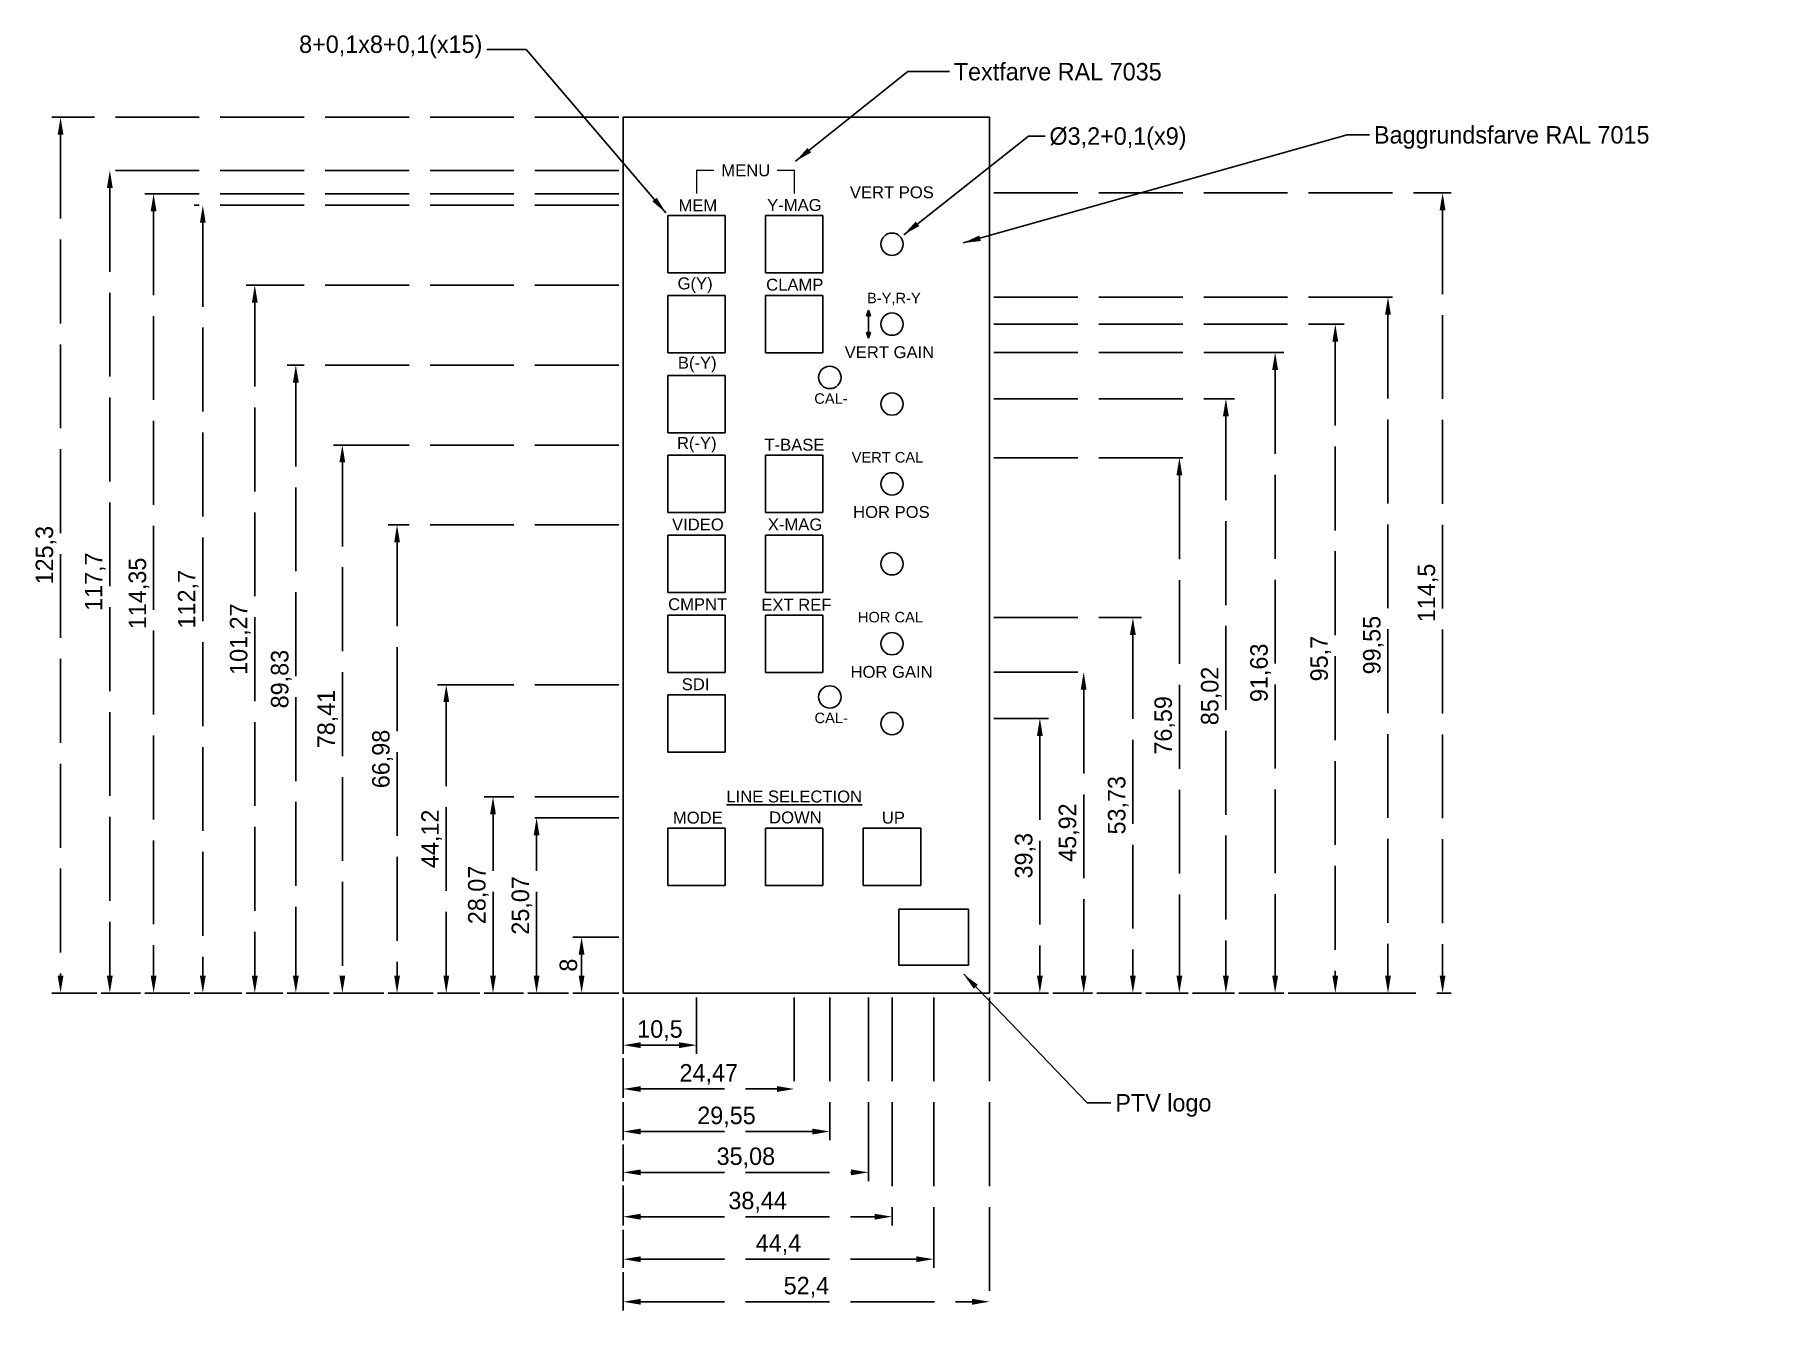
# Model space of a CAD drawing. Header units: millimetres. Extents: x -48 to 199, y 21 to 203.
import ezdxf

# ---------------------------------------------------------------- set-up
doc = ezdxf.new("R2010")
doc.units = ezdxf.units.MM
doc.linetypes.add('ACAD_ISO02W100', pattern=[15, 12, -3])
for name, color, linetype in [('Plade', 3, 'Continuous'), ('Text', 4, 'Continuous'), ('Text_dim', 6, 'ACAD_ISO02W100')]:
    doc.layers.add(name, color=color, linetype=linetype)
doc.dimstyles.new('ISO-25', dxfattribs={"dimtxt": 2.5, "dimasz": 2.5, "dimexe": 1.25, "dimexo": 0.625, "dimtad": 1, "dimtxsty": 'Standard', "dimcen": 2.5, "dimadec": 0, "dimazin": 0, "dimtfac": 1, "dimtmove": 0, "dimatfit": 3, "dimfxl": 0, "dimarcsym": 0})

# ---------------------------------------------------------------- blocks, each defined once
blk = doc.blocks.new('*D16')
at = {"layer": 'Defpoints', "color": 0}
for p in [(30.45, 74.11), (36.4, 74.11), (36.4, 66.11)]:
    blk.add_point(p, dxfattribs=at)
at = {"layer": 'Text_dim', "color": 0, "lineweight": -2}
for p, q in [((35.77, 74.11), (29.2, 74.11)), ((30.45, 68.61), (30.45, 71.61)), ((35.77, 66.11), (29.2, 66.11))]:
    blk.add_line(p, q, dxfattribs=at)
at = {"layer": 'Text_dim', "color": 0}
for points in [[(30.03, 71.61), (30.86, 71.61), (30.45, 74.11)], [(30.03, 68.61), (30.86, 68.61), (30.45, 66.11)]]:
    blk.add_solid(points, dxfattribs=at)
at = {"layer": 'Text_dim', "color": 0, "insert": (28.57, 70.11), "char_height": 2.5, "attachment_point": 5, "rotation": 90}
blk.add_mtext('8', dxfattribs=at)
blk = doc.blocks.new('*D17')
at = {"layer": 'Defpoints', "color": 0}
for p in [(24.01, 91.18), (36.4, 91.18), (29.2, 66.11)]:
    blk.add_point(p, dxfattribs=at)
at = {"layer": 'Text_dim', "color": 0, "lineweight": -2}
for p, q in [((35.77, 91.18), (22.76, 91.18)), ((24.01, 68.61), (24.01, 88.68)), ((28.57, 66.11), (22.76, 66.11))]:
    blk.add_line(p, q, dxfattribs=at)
at = {"layer": 'Text_dim', "color": 0}
for points in [[(23.59, 88.68), (24.42, 88.68), (24.01, 91.18)], [(23.59, 68.61), (24.42, 68.61), (24.01, 66.11)]]:
    blk.add_solid(points, dxfattribs=at)
at = {"layer": 'Text_dim', "color": 0, "insert": (21.92, 78.65), "char_height": 2.5, "attachment_point": 5, "rotation": 90}
blk.add_mtext('25,07', dxfattribs=at)
blk = doc.blocks.new('*D18')
at = {"layer": 'Defpoints', "color": 0}
for p in [(17.78, 94.18), (36.4, 94.18), (22.76, 66.11)]:
    blk.add_point(p, dxfattribs=at)
at = {"layer": 'Text_dim', "color": 0, "lineweight": -2}
for p, q in [((35.77, 94.18), (16.53, 94.18)), ((17.78, 68.61), (17.78, 91.68)), ((22.13, 66.11), (16.53, 66.11))]:
    blk.add_line(p, q, dxfattribs=at)
at = {"layer": 'Text_dim', "color": 0}
for points in [[(17.36, 91.68), (18.19, 91.68), (17.78, 94.18)], [(17.36, 68.61), (18.19, 68.61), (17.78, 66.11)]]:
    blk.add_solid(points, dxfattribs=at)
at = {"layer": 'Text_dim', "color": 0, "insert": (15.69, 80.15), "char_height": 2.5, "attachment_point": 5, "rotation": 90}
blk.add_mtext('28,07', dxfattribs=at)
blk = doc.blocks.new('*D19')
at = {"layer": 'Defpoints', "color": 0}
for p in [(88.8, 105.41), (88.8, 66.11), (95.99, 66.11)]:
    blk.add_point(p, dxfattribs=at)
at = {"layer": 'Text_dim', "color": 0, "lineweight": -2}
for p, q in [((89.42, 105.41), (97.24, 105.41)), ((95.99, 102.91), (95.99, 68.61)), ((89.42, 66.11), (97.24, 66.11))]:
    blk.add_line(p, q, dxfattribs=at)
at = {"layer": 'Text_dim', "color": 0}
for points in [[(95.57, 102.91), (96.4, 102.91), (95.99, 105.41)], [(95.57, 68.61), (96.4, 68.61), (95.99, 66.11)]]:
    blk.add_solid(points, dxfattribs=at)
at = {"layer": 'Text_dim', "color": 0, "insert": (93.9, 85.76), "char_height": 2.5, "attachment_point": 5, "rotation": 90}
blk.add_mtext('39,3', dxfattribs=at)
blk = doc.blocks.new('*D20')
at = {"layer": 'Defpoints', "color": 0}
for p in [(36.4, 110.23), (11.09, 66.11), (16.53, 66.11)]:
    blk.add_point(p, dxfattribs=at)
at = {"layer": 'Text_dim', "color": 0, "lineweight": -2}
for p, q in [((35.77, 110.23), (9.84, 110.23)), ((11.09, 107.73), (11.09, 68.61)), ((15.9, 66.11), (9.84, 66.11))]:
    blk.add_line(p, q, dxfattribs=at)
at = {"layer": 'Text_dim', "color": 0}
for points in [[(10.68, 107.73), (11.51, 107.73), (11.09, 110.23)], [(10.68, 68.61), (11.51, 68.61), (11.09, 66.11)]]:
    blk.add_solid(points, dxfattribs=at)
at = {"layer": 'Text_dim', "color": 0, "insert": (9.01, 88.17), "char_height": 2.5, "attachment_point": 5, "rotation": 90}
blk.add_mtext('44,12', dxfattribs=at)
blk = doc.blocks.new('*D21')
at = {"layer": 'Defpoints', "color": 0}
for p in [(88.8, 112.03), (97.24, 66.11), (102.25, 66.11)]:
    blk.add_point(p, dxfattribs=at)
at = {"layer": 'Text_dim', "color": 0, "lineweight": -2}
for p, q in [((89.42, 112.03), (103.5, 112.03)), ((102.25, 109.53), (102.25, 68.61)), ((97.86, 66.11), (103.5, 66.11))]:
    blk.add_line(p, q, dxfattribs=at)
at = {"layer": 'Text_dim', "color": 0}
for points in [[(101.83, 109.53), (102.66, 109.53), (102.25, 112.03)], [(101.83, 68.61), (102.66, 68.61), (102.25, 66.11)]]:
    blk.add_solid(points, dxfattribs=at)
at = {"layer": 'Text_dim', "color": 0, "insert": (100.16, 89.07), "char_height": 2.5, "attachment_point": 5, "rotation": 90}
blk.add_mtext('45,92', dxfattribs=at)
blk = doc.blocks.new('*D22')
at = {"layer": 'Defpoints', "color": 0}
for p in [(88.8, 119.84), (103.5, 66.11), (109.29, 66.11)]:
    blk.add_point(p, dxfattribs=at)
at = {"layer": 'Text_dim', "color": 0, "lineweight": -2}
for p, q in [((89.42, 119.84), (110.54, 119.84)), ((109.29, 117.34), (109.29, 68.61)), ((104.12, 66.11), (110.54, 66.11))]:
    blk.add_line(p, q, dxfattribs=at)
at = {"layer": 'Text_dim', "color": 0}
for points in [[(108.87, 117.34), (109.7, 117.34), (109.29, 119.84)], [(108.87, 68.61), (109.7, 68.61), (109.29, 66.11)]]:
    blk.add_solid(points, dxfattribs=at)
at = {"layer": 'Text_dim', "color": 0, "insert": (107.2, 92.98), "char_height": 2.5, "attachment_point": 5, "rotation": 90}
blk.add_mtext('53,73', dxfattribs=at)
blk = doc.blocks.new('*D23')
at = {"layer": 'Defpoints', "color": 0}
for p in [(36.4, 133.09), (4.05, 66.11), (9.84, 66.11)]:
    blk.add_point(p, dxfattribs=at)
at = {"layer": 'Text_dim', "color": 0, "lineweight": -2}
for p, q in [((35.77, 133.09), (2.8, 133.09)), ((4.05, 130.59), (4.05, 68.61)), ((9.22, 66.11), (2.8, 66.11))]:
    blk.add_line(p, q, dxfattribs=at)
at = {"layer": 'Text_dim', "color": 0}
for points in [[(3.64, 130.59), (4.47, 130.59), (4.05, 133.09)], [(3.64, 68.61), (4.47, 68.61), (4.05, 66.11)]]:
    blk.add_solid(points, dxfattribs=at)
at = {"layer": 'Text_dim', "color": 0, "insert": (1.97, 99.6), "char_height": 2.5, "attachment_point": 5, "rotation": 90}
blk.add_mtext('66,98', dxfattribs=at)
blk = doc.blocks.new('*D24')
at = {"layer": 'Defpoints', "color": 0}
for p in [(88.8, 142.7), (110.54, 66.11), (115.94, 66.11)]:
    blk.add_point(p, dxfattribs=at)
at = {"layer": 'Text_dim', "color": 0, "lineweight": -2}
for p, q in [((89.42, 142.7), (117.19, 142.7)), ((115.94, 140.2), (115.94, 68.61)), ((111.16, 66.11), (117.19, 66.11))]:
    blk.add_line(p, q, dxfattribs=at)
at = {"layer": 'Text_dim', "color": 0}
for points in [[(115.52, 140.2), (116.35, 140.2), (115.94, 142.7)], [(115.52, 68.61), (116.35, 68.61), (115.94, 66.11)]]:
    blk.add_solid(points, dxfattribs=at)
at = {"layer": 'Text_dim', "color": 0, "insert": (113.85, 104.41), "char_height": 2.5, "attachment_point": 5, "rotation": 90}
blk.add_mtext('76,59', dxfattribs=at)
blk = doc.blocks.new('*D25')
at = {"layer": 'Defpoints', "color": 0}
for p in [(36.4, 144.52), (-3.77, 66.11), (2.8, 66.11)]:
    blk.add_point(p, dxfattribs=at)
at = {"layer": 'Text_dim', "color": 0, "lineweight": -2}
for p, q in [((35.77, 144.52), (-5.02, 144.52)), ((-3.77, 142.02), (-3.77, 68.61)), ((2.18, 66.11), (-5.02, 66.11))]:
    blk.add_line(p, q, dxfattribs=at)
at = {"layer": 'Text_dim', "color": 0}
for points in [[(-4.19, 142.02), (-3.35, 142.02), (-3.77, 144.52)], [(-4.19, 68.61), (-3.35, 68.61), (-3.77, 66.11)]]:
    blk.add_solid(points, dxfattribs=at)
at = {"layer": 'Text_dim', "color": 0, "insert": (-5.85, 105.32), "char_height": 2.5, "attachment_point": 5, "rotation": 90}
blk.add_mtext('78,41', dxfattribs=at)
blk = doc.blocks.new('*D26')
at = {"layer": 'Defpoints', "color": 0}
for p in [(88.8, 151.13), (117.19, 66.11), (122.59, 66.11)]:
    blk.add_point(p, dxfattribs=at)
at = {"layer": 'Text_dim', "color": 0, "lineweight": -2}
for p, q in [((89.42, 151.13), (123.84, 151.13)), ((122.59, 148.63), (122.59, 68.61)), ((117.81, 66.11), (123.84, 66.11))]:
    blk.add_line(p, q, dxfattribs=at)
at = {"layer": 'Text_dim', "color": 0}
for points in [[(122.17, 148.63), (123.01, 148.63), (122.59, 151.13)], [(122.17, 68.61), (123.01, 68.61), (122.59, 66.11)]]:
    blk.add_solid(points, dxfattribs=at)
at = {"layer": 'Text_dim', "color": 0, "insert": (120.51, 108.62), "char_height": 2.5, "attachment_point": 5, "rotation": 90}
blk.add_mtext('85,02', dxfattribs=at)
blk = doc.blocks.new('*D27')
at = {"layer": 'Defpoints', "color": 0}
for p in [(36.4, 155.95), (-10.42, 66.11), (-5.02, 66.11)]:
    blk.add_point(p, dxfattribs=at)
at = {"layer": 'Text_dim', "color": 0, "lineweight": -2}
for p, q in [((35.77, 155.95), (-11.67, 155.95)), ((-10.42, 153.45), (-10.42, 68.61)), ((-5.65, 66.11), (-11.67, 66.11))]:
    blk.add_line(p, q, dxfattribs=at)
at = {"layer": 'Text_dim', "color": 0}
for points in [[(-10.84, 153.45), (-10, 153.45), (-10.42, 155.95)], [(-10.84, 68.61), (-10, 68.61), (-10.42, 66.11)]]:
    blk.add_solid(points, dxfattribs=at)
at = {"layer": 'Text_dim', "color": 0, "insert": (-12.5, 111.03), "char_height": 2.5, "attachment_point": 5, "rotation": 90}
blk.add_mtext('89,83', dxfattribs=at)
blk = doc.blocks.new('*D28')
at = {"layer": 'Defpoints', "color": 0}
for p in [(88.8, 157.75), (123.84, 66.11), (129.63, 66.11)]:
    blk.add_point(p, dxfattribs=at)
at = {"layer": 'Text_dim', "color": 0, "lineweight": -2}
for p, q in [((89.42, 157.75), (130.88, 157.75)), ((129.63, 155.25), (129.63, 68.61)), ((124.46, 66.11), (130.88, 66.11))]:
    blk.add_line(p, q, dxfattribs=at)
at = {"layer": 'Text_dim', "color": 0}
for points in [[(129.21, 155.25), (130.05, 155.25), (129.63, 157.75)], [(129.21, 68.61), (130.05, 68.61), (129.63, 66.11)]]:
    blk.add_solid(points, dxfattribs=at)
at = {"layer": 'Text_dim', "color": 0, "insert": (127.55, 111.93), "char_height": 2.5, "attachment_point": 5, "rotation": 90}
blk.add_mtext('91,63', dxfattribs=at)
blk = doc.blocks.new('*D29')
at = {"layer": 'Defpoints', "color": 0}
for p in [(88.8, 165.66), (130.88, 66.11), (145.77, 66.11)]:
    blk.add_point(p, dxfattribs=at)
at = {"layer": 'Text_dim', "color": 0, "lineweight": -2}
for p, q in [((89.42, 165.66), (147.02, 165.66)), ((145.77, 163.16), (145.77, 68.61)), ((131.51, 66.11), (147.02, 66.11))]:
    blk.add_line(p, q, dxfattribs=at)
at = {"layer": 'Text_dim', "color": 0}
for points in [[(145.35, 163.16), (146.19, 163.16), (145.77, 165.66)], [(145.35, 68.61), (146.19, 68.61), (145.77, 66.11)]]:
    blk.add_solid(points, dxfattribs=at)
at = {"layer": 'Text_dim', "color": 0, "insert": (143.69, 115.89), "char_height": 2.5, "attachment_point": 5, "rotation": 90}
blk.add_mtext('99,55', dxfattribs=at)
blk = doc.blocks.new('*D30')
at = {"layer": 'Defpoints', "color": 0}
for p in [(36.4, 167.38), (-16.29, 66.11), (-11.67, 66.11)]:
    blk.add_point(p, dxfattribs=at)
at = {"layer": 'Text_dim', "color": 0, "lineweight": -2}
for p, q in [((35.77, 167.38), (-17.54, 167.38)), ((-16.29, 164.88), (-16.29, 68.61)), ((-12.3, 66.11), (-17.54, 66.11))]:
    blk.add_line(p, q, dxfattribs=at)
at = {"layer": 'Text_dim', "color": 0}
for points in [[(-16.71, 164.88), (-15.87, 164.88), (-16.29, 167.38)], [(-16.71, 68.61), (-15.87, 68.61), (-16.29, 66.11)]]:
    blk.add_solid(points, dxfattribs=at)
at = {"layer": 'Text_dim', "color": 0, "insert": (-18.37, 116.75), "char_height": 2.5, "attachment_point": 5, "rotation": 90}
blk.add_mtext('101,27', dxfattribs=at)
blk = doc.blocks.new('*D31')
at = {"layer": 'Defpoints', "color": 0}
for p in [(36.4, 178.81), (-23.72, 66.11), (-17.54, 66.11)]:
    blk.add_point(p, dxfattribs=at)
at = {"layer": 'Text_dim', "color": 0, "lineweight": -2}
for p, q in [((35.77, 178.81), (-24.97, 178.81)), ((-23.72, 176.31), (-23.72, 68.61)), ((-18.16, 66.11), (-24.97, 66.11))]:
    blk.add_line(p, q, dxfattribs=at)
at = {"layer": 'Text_dim', "color": 0}
for points in [[(-24.14, 176.31), (-23.31, 176.31), (-23.72, 178.81)], [(-24.14, 68.61), (-23.31, 68.61), (-23.72, 66.11)]]:
    blk.add_solid(points, dxfattribs=at)
at = {"layer": 'Text_dim', "color": 0, "insert": (-25.81, 122.46), "char_height": 2.5, "attachment_point": 5, "rotation": 90}
blk.add_mtext('112,7', dxfattribs=at)
blk = doc.blocks.new('*D32')
at = {"layer": 'Defpoints', "color": 0}
for p in [(88.8, 180.61), (137.14, 66.11), (153.58, 66.11)]:
    blk.add_point(p, dxfattribs=at)
at = {"layer": 'Text_dim', "color": 0, "lineweight": -2}
for p, q in [((89.42, 180.61), (154.83, 180.61)), ((153.58, 178.11), (153.58, 68.61)), ((137.76, 66.11), (154.83, 66.11))]:
    blk.add_line(p, q, dxfattribs=at)
at = {"layer": 'Text_dim', "color": 0}
for points in [[(153.16, 178.11), (153.99, 178.11), (153.58, 180.61)], [(153.16, 68.61), (153.99, 68.61), (153.58, 66.11)]]:
    blk.add_solid(points, dxfattribs=at)
at = {"layer": 'Text_dim', "color": 0, "insert": (151.49, 123.36), "char_height": 2.5, "attachment_point": 5, "rotation": 90}
blk.add_mtext('114,5', dxfattribs=at)
blk = doc.blocks.new('*D33')
at = {"layer": 'Defpoints', "color": 0}
for p in [(36.4, 180.46), (-30.76, 66.11), (-24.97, 66.11)]:
    blk.add_point(p, dxfattribs=at)
at = {"layer": 'Text_dim', "color": 0, "lineweight": -2}
for p, q in [((35.77, 180.46), (-32.01, 180.46)), ((-30.76, 177.96), (-30.76, 68.61)), ((-25.6, 66.11), (-32.01, 66.11))]:
    blk.add_line(p, q, dxfattribs=at)
at = {"layer": 'Text_dim', "color": 0}
for points in [[(-31.18, 177.96), (-30.35, 177.96), (-30.76, 180.46)], [(-31.18, 68.61), (-30.35, 68.61), (-30.76, 66.11)]]:
    blk.add_solid(points, dxfattribs=at)
at = {"layer": 'Text_dim', "color": 0, "insert": (-32.85, 123.29), "char_height": 2.5, "attachment_point": 5, "rotation": 90}
blk.add_mtext('114,35', dxfattribs=at)
blk = doc.blocks.new('*D34')
at = {"layer": 'Defpoints', "color": 0}
for p in [(36.4, 183.81), (-37.02, 66.11), (-32.01, 66.11)]:
    blk.add_point(p, dxfattribs=at)
at = {"layer": 'Text_dim', "color": 0, "lineweight": -2}
for p, q in [((35.77, 183.81), (-38.27, 183.81)), ((-37.02, 181.31), (-37.02, 68.61)), ((-32.64, 66.11), (-38.27, 66.11))]:
    blk.add_line(p, q, dxfattribs=at)
at = {"layer": 'Text_dim', "color": 0}
for points in [[(-37.44, 181.31), (-36.61, 181.31), (-37.02, 183.81)], [(-37.44, 68.61), (-36.61, 68.61), (-37.02, 66.11)]]:
    blk.add_solid(points, dxfattribs=at)
at = {"layer": 'Text_dim', "color": 0, "insert": (-39.11, 124.96), "char_height": 2.5, "attachment_point": 5, "rotation": 90}
blk.add_mtext('117,7', dxfattribs=at)
blk = doc.blocks.new('*D35')
at = {"layer": 'Defpoints', "color": 0}
for p in [(36.4, 191.41), (-44.07, 66.11), (-38.27, 66.11)]:
    blk.add_point(p, dxfattribs=at)
at = {"layer": 'Text_dim', "color": 0, "lineweight": -2}
for p, q in [((35.77, 191.41), (-45.32, 191.41)), ((-44.07, 188.91), (-44.07, 68.61)), ((-38.9, 66.11), (-45.32, 66.11))]:
    blk.add_line(p, q, dxfattribs=at)
at = {"layer": 'Text_dim', "color": 0}
for points in [[(-44.48, 188.91), (-43.65, 188.91), (-44.07, 191.41)], [(-44.48, 68.61), (-43.65, 68.61), (-44.07, 66.11)]]:
    blk.add_solid(points, dxfattribs=at)
at = {"layer": 'Text_dim', "color": 0, "insert": (-46.15, 128.76), "char_height": 2.5, "attachment_point": 5, "rotation": 90}
blk.add_mtext('125,3', dxfattribs=at)
blk = doc.blocks.new('*D36')
at = {"layer": 'Defpoints', "color": 0}
for p in [(36.4, 66.11), (46.9, 66.11), (46.9, 58.66)]:
    blk.add_point(p, dxfattribs=at)
at = {"layer": 'Text_dim', "color": 0, "lineweight": -2}
for p, q in [((36.4, 65.49), (36.4, 57.41)), ((46.9, 65.49), (46.9, 57.41)), ((38.9, 58.66), (44.4, 58.66))]:
    blk.add_line(p, q, dxfattribs=at)
at = {"layer": 'Text_dim', "color": 0}
for points in [[(38.9, 59.07), (38.9, 58.24), (36.4, 58.66)], [(44.4, 59.07), (44.4, 58.24), (46.9, 58.66)]]:
    blk.add_solid(points, dxfattribs=at)
at = {"layer": 'Text_dim', "color": 0, "insert": (41.65, 60.74), "char_height": 2.5, "attachment_point": 5}
blk.add_mtext('10,5', dxfattribs=at)
blk = doc.blocks.new('*D37')
at = {"layer": 'Defpoints', "color": 0}
for p in [(60.87, 66.11), (36.4, 57.41), (60.87, 52.39)]:
    blk.add_point(p, dxfattribs=at)
at = {"layer": 'Text_dim', "color": 0, "lineweight": -2}
for p, q in [((60.87, 65.49), (60.87, 51.14)), ((36.4, 56.78), (36.4, 51.14)), ((38.9, 52.39), (58.37, 52.39))]:
    blk.add_line(p, q, dxfattribs=at)
at = {"layer": 'Text_dim', "color": 0}
for points in [[(38.9, 52.8), (38.9, 51.97), (36.4, 52.39)], [(58.37, 52.8), (58.37, 51.97), (60.87, 52.39)]]:
    blk.add_solid(points, dxfattribs=at)
at = {"layer": 'Text_dim', "color": 0, "insert": (48.63, 54.47), "char_height": 2.5, "attachment_point": 5}
blk.add_mtext('24,47', dxfattribs=at)
blk = doc.blocks.new('*D38')
at = {"layer": 'Defpoints', "color": 0}
for p in [(65.95, 66.11), (36.4, 51.14), (65.95, 46.3)]:
    blk.add_point(p, dxfattribs=at)
at = {"layer": 'Text_dim', "color": 0, "lineweight": -2}
for p, q in [((65.95, 65.49), (65.95, 45.05)), ((36.4, 50.51), (36.4, 45.05)), ((38.9, 46.3), (63.45, 46.3))]:
    blk.add_line(p, q, dxfattribs=at)
at = {"layer": 'Text_dim', "color": 0}
for points in [[(38.9, 46.72), (38.9, 45.88), (36.4, 46.3)], [(63.45, 46.72), (63.45, 45.88), (65.95, 46.3)]]:
    blk.add_solid(points, dxfattribs=at)
at = {"layer": 'Text_dim', "color": 0, "insert": (51.17, 48.38), "char_height": 2.5, "attachment_point": 5}
blk.add_mtext('29,55', dxfattribs=at)
blk = doc.blocks.new('*D39')
at = {"layer": 'Defpoints', "color": 0}
for p in [(71.48, 66.11), (36.4, 45.05), (71.48, 40.46)]:
    blk.add_point(p, dxfattribs=at)
at = {"layer": 'Text_dim', "color": 0, "lineweight": -2}
for p, q in [((71.48, 65.49), (71.48, 39.21)), ((36.4, 44.43), (36.4, 39.21)), ((38.9, 40.46), (68.98, 40.46))]:
    blk.add_line(p, q, dxfattribs=at)
at = {"layer": 'Text_dim', "color": 0}
for points in [[(38.9, 40.88), (38.9, 40.04), (36.4, 40.46)], [(68.98, 40.88), (68.98, 40.04), (71.48, 40.46)]]:
    blk.add_solid(points, dxfattribs=at)
at = {"layer": 'Text_dim', "color": 0, "insert": (53.94, 42.54), "char_height": 2.5, "attachment_point": 5}
blk.add_mtext('35,08', dxfattribs=at)
blk = doc.blocks.new('*D40')
at = {"layer": 'Defpoints', "color": 0}
for p in [(74.84, 66.11), (36.4, 39.21), (74.84, 34.12)]:
    blk.add_point(p, dxfattribs=at)
at = {"layer": 'Text_dim', "color": 0, "lineweight": -2}
for p, q in [((74.84, 65.49), (74.84, 32.87)), ((36.4, 38.58), (36.4, 32.87)), ((38.9, 34.12), (72.34, 34.12))]:
    blk.add_line(p, q, dxfattribs=at)
at = {"layer": 'Text_dim', "color": 0}
for points in [[(38.9, 34.54), (38.9, 33.7), (36.4, 34.12)], [(72.34, 34.54), (72.34, 33.7), (74.84, 34.12)]]:
    blk.add_solid(points, dxfattribs=at)
at = {"layer": 'Text_dim', "color": 0, "insert": (55.62, 36.2), "char_height": 2.5, "attachment_point": 5}
blk.add_mtext('38,44', dxfattribs=at)
blk = doc.blocks.new('*D41')
at = {"layer": 'Defpoints', "color": 0}
for p in [(80.8, 66.11), (36.4, 32.87), (80.8, 28.04)]:
    blk.add_point(p, dxfattribs=at)
at = {"layer": 'Text_dim', "color": 0, "lineweight": -2}
for p, q in [((80.8, 65.49), (80.8, 26.79)), ((36.4, 32.25), (36.4, 26.79)), ((38.9, 28.04), (78.3, 28.04))]:
    blk.add_line(p, q, dxfattribs=at)
at = {"layer": 'Text_dim', "color": 0}
for points in [[(38.9, 28.45), (38.9, 27.62), (36.4, 28.04)], [(78.3, 28.45), (78.3, 27.62), (80.8, 28.04)]]:
    blk.add_solid(points, dxfattribs=at)
at = {"layer": 'Text_dim', "color": 0, "insert": (58.6, 30.12), "char_height": 2.5, "attachment_point": 5}
blk.add_mtext('44,4', dxfattribs=at)
blk = doc.blocks.new('*D42')
at = {"layer": 'Defpoints', "color": 0}
for p in [(88.8, 66.11), (36.4, 26.79), (88.8, 21.95)]:
    blk.add_point(p, dxfattribs=at)
at = {"layer": 'Text_dim', "color": 0, "lineweight": -2}
for p, q in [((88.8, 65.49), (88.8, 20.7)), ((36.4, 26.16), (36.4, 20.7)), ((38.9, 21.95), (86.3, 21.95))]:
    blk.add_line(p, q, dxfattribs=at)
at = {"layer": 'Text_dim', "color": 0}
for points in [[(38.9, 22.37), (38.9, 21.53), (36.4, 21.95)], [(86.3, 22.37), (86.3, 21.53), (88.8, 21.95)]]:
    blk.add_solid(points, dxfattribs=at)
at = {"layer": 'Text_dim', "color": 0, "insert": (62.6, 24.03), "char_height": 2.5, "attachment_point": 5}
blk.add_mtext('52,4', dxfattribs=at)
blk = doc.blocks.new('*D43')
at = {"layer": 'Defpoints', "color": 0}
for p in [(88.8, 161.81), (131.51, 66.11), (138.24, 66.11)]:
    blk.add_point(p, dxfattribs=at)
at = {"layer": 'Text_dim', "color": 0, "lineweight": -2}
for p, q in [((89.42, 161.81), (139.49, 161.81)), ((138.24, 159.31), (138.24, 68.61)), ((132.13, 66.11), (139.49, 66.11))]:
    blk.add_line(p, q, dxfattribs=at)
at = {"layer": 'Text_dim', "color": 0}
for points in [[(137.82, 159.31), (138.65, 159.31), (138.24, 161.81)], [(137.82, 68.61), (138.65, 68.61), (138.24, 66.11)]]:
    blk.add_solid(points, dxfattribs=at)
at = {"layer": 'Text_dim', "color": 0, "insert": (136.15, 113.96), "char_height": 2.5, "attachment_point": 5, "rotation": 90}
blk.add_mtext('95,7', dxfattribs=at)

msp = doc.modelspace()

# ---------------------------------------------------------------- hatches: boundary and pattern name
at = {"layer": 'Text'}
for points in [[(71.482, 163.813), (71.182, 163.013), (71.782, 163.013)], [(71.782, 160.613), (71.482, 159.813), (71.182, 160.613)]]:
    msp.add_hatch(color=256, dxfattribs=at).paths.add_polyline_path(points)

# ---------------------------------------------------------------- linework, layer by layer
at = {"layer": 'Plade'}
for p, q in [((36.399, 191.413), (36.399, 66.113)), ((88.799, 191.413), (36.399, 191.413)), ((88.799, 66.113), (88.799, 191.413)), ((50.999, 177.343), (42.799, 177.343)), ((42.799, 177.343), (42.799, 169.143)), ((50.999, 169.143), (50.999, 177.343)), ((64.969, 177.343), (56.769, 177.343)), ((56.769, 177.343), (56.769, 169.143)), ((64.969, 169.143), (64.969, 177.343)), ((42.799, 169.143), (50.999, 169.143)), ((56.769, 169.143), (64.969, 169.143)), ((50.999, 165.913), (42.799, 165.913)), ((42.799, 165.913), (42.799, 157.713)), ((50.999, 157.713), (50.999, 165.913)), ((64.969, 165.913), (56.769, 165.913)), ((56.769, 165.913), (56.769, 157.713)), ((64.969, 157.713), (64.969, 165.913)), ((42.799, 157.713), (50.999, 157.713)), ((56.769, 157.713), (64.969, 157.713)), ((50.999, 154.483), (42.799, 154.483)), ((42.799, 154.483), (42.799, 146.283)), ((50.999, 146.283), (50.999, 154.483)), ((42.799, 146.283), (50.999, 146.283)), ((50.999, 143.053), (42.799, 143.053)), ((42.799, 143.053), (42.799, 134.853)), ((50.999, 134.853), (50.999, 143.053)), ((64.969, 143.053), (56.769, 143.053)), ((56.769, 143.053), (56.769, 134.853)), ((64.969, 134.853), (64.969, 143.053)), ((42.799, 134.853), (50.999, 134.853)), ((56.769, 134.853), (64.969, 134.853)), ((50.999, 131.623), (42.799, 131.623)), ((42.799, 131.623), (42.799, 123.423)), ((50.999, 123.423), (50.999, 131.623)), ((64.969, 131.623), (56.769, 131.623)), ((56.769, 131.623), (56.769, 123.423)), ((64.969, 123.423), (64.969, 131.623)), ((42.799, 123.423), (50.999, 123.423)), ((56.769, 123.423), (64.969, 123.423)), ((50.999, 120.193), (42.799, 120.193)), ((42.799, 120.193), (42.799, 111.993)), ((50.999, 111.993), (50.999, 120.193)), ((64.969, 120.193), (56.769, 120.193)), ((56.769, 120.193), (56.769, 111.993)), ((64.969, 111.993), (64.969, 120.193)), ((42.799, 111.993), (50.999, 111.993)), ((56.769, 111.993), (64.969, 111.993)), ((50.999, 108.763), (42.799, 108.763)), ((42.799, 108.763), (42.799, 100.563)), ((50.999, 100.563), (50.999, 108.763)), ((42.799, 100.563), (50.999, 100.563)), ((50.999, 89.713), (42.799, 89.713)), ((42.799, 89.713), (42.799, 81.513)), ((50.999, 81.513), (50.999, 89.713)), ((64.969, 89.713), (56.769, 89.713)), ((56.769, 89.713), (56.769, 81.513)), ((64.969, 81.513), (64.969, 89.713)), ((78.939, 89.713), (70.739, 89.713)), ((70.739, 89.713), (70.739, 81.513)), ((78.939, 81.513), (78.939, 89.713)), ((42.799, 81.513), (50.999, 81.513)), ((56.769, 81.513), (64.969, 81.513)), ((70.739, 81.513), (78.939, 81.513)), ((36.399, 66.113), (88.799, 66.113))]:
    msp.add_line(p, q, dxfattribs=at)
for centre in [(74.839, 173.243), (74.839, 161.813), (65.949, 154.193), (74.839, 150.383), (74.839, 138.953), (74.839, 127.523), (74.839, 116.093), (65.949, 108.473), (74.839, 104.663)]:
    msp.add_circle(centre, 1.6, dxfattribs=at)
at = {"layer": 'Text'}
for p, q in [((71.482, 163.813), (71.182, 163.013)), ((71.182, 163.013), (71.782, 163.013)), ((71.782, 163.013), (71.482, 163.813)), ((71.482, 159.813), (71.182, 160.613)), ((71.182, 160.613), (71.782, 160.613)), ((71.782, 160.613), (71.482, 159.813)), ((75.799, 70.113), (75.799, 78.113)), ((75.799, 78.113), (85.799, 78.113)), ((85.799, 78.113), (85.799, 70.113)), ((85.799, 70.113), (75.799, 70.113))]:
    msp.add_line(p, q, dxfattribs=at)
at = {"layer": 'Text', "const_width": 0.2}
for points in [[(49.399, 183.808), (46.899, 183.808), (46.899, 180.458)], [(58.369, 183.808), (60.869, 183.808), (60.869, 180.458)], [(71.482, 163.013), (71.482, 160.613)]]:
    msp.add_lwpolyline(points, dxfattribs=at)

# ---------------------------------------------------------------- texts
at = {"layer": 'Plade', "char_height": 2.5}
for s, insert, attachment_point in [('8+0,1x8+0,1(x15)', (16.254, 199.861), 9), ('Ø3,2+0,1(x9)', (97.352, 189.969), 1)]:
    msp.add_mtext(s, dxfattribs=dict(at, insert=insert, attachment_point=attachment_point))
at = {"layer": 'Text', "char_height": 2.5, "attachment_point": 1}
for s, insert in [('Textfarve RAL 7035', (83.675, 199.183)), ('Baggrundsfarve RAL 7015', (143.766, 190.146)), ('PTV logo', (106.773, 51.66))]:
    msp.add_mtext(s, dxfattribs=dict(at, insert=insert))
at = {"layer": 'Text', "attachment_point": 1}
for s, insert, char_height, width in [('{\\fArial|b0|i0|c0|p34;MENU}', (50.43, 184.668), 1.7, 8.6242), ('{\\fArial|b0|i0|c0|p34;VERT POS}', (68.813, 181.528), 1.7, 13.96), ('{\\fArial|b0|i0|c0|p34;MEM}', (44.302, 179.645), 1.7, 5.52488), ('{\\fArial|b0|i0|c0|p34;Y-MAG}', (56.986, 179.709), 1.7, 8.11842), ('{\\fArial|b0|i0|c0|p34;G(Y)}', (44.176, 168.487), 1.7, 6.7741), ('{\\fArial|b0|i0|c0|p34;CLAMP}', (56.843, 168.309), 1.7, 9.9987), ('{\\fArial|b0|i0|c0|p34;B-Y,R-Y}', (71.263, 166.295), 1.5, 8.2526), ('{\\fArial|b0|i0|c0|p34;VERT GAIN}', (68.07, 158.652), 1.7, 15.3135), ('{\\fArial|b0|i0|c0|p34;B(-Y)}', (44.22, 157.142), 1.7, 6.7741), ('{\\fArial|b0|i0|c0|p34;CAL-}', (63.725, 151.92), 1.5, 5.73021), ('{\\fArial|b0|i0|c0|p34;R(-Y)}', (44.081, 145.669), 1.7, 6.7741), ('{\\fArial|b0|i0|c0|p34;T-BASE}', (56.597, 145.414), 1.7, 10.9045), ('{\\fArial|b0|i0|c0|p34;VERT CAL}', (69.069, 143.512), 1.5, 10.48389), ('{\\fArial|b0|i0|c0|p34;VIDEO}', (43.385, 134.001), 1.7, 9.3371), ('{\\fArial|b0|i0|c0|p34;X-MAG}', (57.081, 134.006), 1.7, 9.6973), ('{\\fArial|b0|i0|c0|p34;HOR POS}', (69.278, 135.788), 1.7, 13.96), ('{\\fArial|b0|i0|c0|p34;CMPNT}', (42.822, 122.589), 1.7, 10.9045), ('{\\fArial|b0|i0|c0|p34;EXT REF}', (56.151, 122.519), 1.7, 12.8188), ('{\\fArial|b0|i0|c0|p34;HOR CAL}', (69.96, 120.643), 1.5, 9.6307), ('{\\fArial|b0|i0|c0|p34;SDI}', (44.771, 111.145), 1.7, 4.8951), ('{\\fArial|b0|i0|c0|p34;HOR GAIN}', (68.912, 112.915), 1.7, 13.96), ('{\\fArial|b0|i0|c0|p34;CAL-}', (63.755, 106.226), 1.5, 5.73021), ('{\\fArial|b0|i0|c0|p34;\\L             LINE SELECTION             }', (42.579, 95.085), 1.7, 37.62245), ('{\\fArial|b0|i0|c0|p34;MODE}', (43.506, 92.059), 1.7, 8.5501), ('{\\fArial|b0|i0|c0|p34;DOWN}', (57.265, 92.088), 1.7, 9.3581), ('{\\fArial|b0|i0|c0|p34;UP}', (73.391, 92.059), 1.7, 5.1166)]:
    msp.add_mtext(s, dxfattribs=dict(at, insert=insert, char_height=char_height, width=width))

# ---------------------------------------------------------------- dimensions: what is measured, and where the dimension line sits
at = {"layer": 'Text_dim'}
for base, p1, p2, picture, middle in [((-44.065, 66.113), (36.399, 191.413), (-38.273, 66.113), '*D35', (-46.148, 128.763)), ((-37.023412483, 66.112915326), (36.398962111, 183.807915326), (-32.014120345, 66.112915326), '*D34', (-39.106745817, 124.960415326)), ((-30.764120345, 66.112915326), (36.398962111, 180.457915326), (-24.972416803, 66.112915326), '*D33', (-32.847453678, 123.285415326)), ((153.576663275, 66.112915326), (88.798962111, 180.607915326), (137.139529546, 66.112915326), '*D32', (151.493329942, 123.360415326)), ((-23.722416803, 66.112915326), (36.398962111, 178.807915326), (-17.539507559, 66.112915326), '*D31', (-25.805750136, 122.460415326)), ((-16.289507559, 66.112915326), (36.398962111, 167.377915326), (-11.671421122, 66.112915326), '*D30', (-18.372840892, 116.745415326)), ((145.769, 66.113), (88.799, 165.663), (130.88, 66.113), '*D29', (143.686, 115.888)), ((138.236, 66.113), (88.799, 161.813), (131.505, 66.113), '*D43', (136.152, 113.963)), ((-10.421421122, 66.112915326), (36.398962111, 155.947915326), (-5.020923282, 66.112915326), '*D27', (-12.504754455, 111.030415326)), ((129.630237407, 66.112915326), (88.798962111, 157.747915326), (123.838533865, 66.112915326), '*D28', (127.546904074, 111.930415326)), ((122.589, 66.113), (88.799, 151.133), (117.188, 66.113), '*D26', (120.505, 108.623)), ((-3.770923282, 66.112915326), (36.398962111, 144.517915326), (2.803191664, 66.112915326), '*D25', (-5.854256615, 105.315415326)), ((115.938, 66.113), (88.799, 142.703), (110.538, 66.113), '*D24', (113.855, 104.408)), ((4.053191664, 66.112915326), (36.398962111, 133.087915326), (9.844895206, 66.112915326), '*D23', (1.969858331, 99.600415326)), ((109.288, 66.113), (88.799, 119.843), (103.496, 66.113), '*D22', (107.204, 92.978)), ((102.245834642, 66.112915326), (88.798962111, 112.027915326), (97.236542503, 66.112915326), '*D21', (100.162501309, 89.070415326)), ((11.094895206, 66.112915326), (36.398962111, 110.227915326), (16.525745809, 66.112915326), '*D20', (9.011561873, 88.170415326)), ((95.987, 66.113), (88.799, 105.413), (88.799, 66.113), '*D19', (93.903, 85.763)), ((17.775745809, 94.177915326), (22.758058119, 66.112915326), (36.398962111, 94.177915326), '*D18', (15.692412476, 80.145415326)), ((24.008058119, 91.177915326), (29.198113474, 66.112915326), (36.398962111, 91.177915326), '*D17', (21.924724786, 78.645415326)), ((30.448, 74.113), (36.399, 66.113), (36.399, 74.113), '*D16', (28.573, 70.113))]:
    dim = msp.add_linear_dim(base=base, p1=p1, p2=p2, angle=90, dimstyle='ISO-25', dxfattribs=at)
    dim.commit()
    dim.dimension.update_dxf_attribs({"geometry": picture, "text_midpoint": middle})
for base, p1, p2, picture, middle in [((46.899, 58.657), (36.399, 66.113), (46.899, 66.113), '*D36', (41.649, 60.74)), ((60.869, 52.386), (36.399, 57.407), (60.869, 66.113), '*D37', (48.634, 54.47)), ((65.949, 46.3), (36.399, 51.136), (65.949, 66.113), '*D38', (51.174, 48.384)), ((71.482, 40.459), (36.399, 45.05), (71.482, 66.113), '*D39', (53.941, 42.543)), ((74.839, 34.121), (36.399, 39.209), (74.839, 66.113), '*D40', (55.619, 36.204)), ((80.799, 28.036), (36.399, 32.871), (80.799, 66.113), '*D41', (58.599, 30.119)), ((88.799, 21.951), (36.399, 26.786), (88.799, 66.113), '*D42', (62.599, 24.034))]:
    dim = msp.add_linear_dim(base=base, p1=p1, p2=p2, dimstyle='ISO-25', dxfattribs=at)
    dim.commit()
    dim.dimension.update_dxf_attribs({"geometry": picture, "text_midpoint": middle})

# ---------------------------------------------------------------- leaders
at = {"layer": 'Plade', "annotation_type": 0, "has_hookline": 1}
for points, hookline_direction, text_width in [([(42.5, 177.744), (22.497, 201.111), (16.879, 201.111)], 1, 31.667), ([(76.519, 174.613), (94.383, 188.719), (96.727, 188.719)], 0, 23.75)]:
    msp.add_leader(points, dimstyle='ISO-25', override={"dimgap": 0.625, "dimtad": 0}, dxfattribs=dict(at, hookline_direction=hookline_direction, text_width=text_width))
at = {"layer": 'Text', "annotation_type": 0, "has_hookline": 1, "hookline_direction": 0}
for points, text_width in [([(61.061, 185.133), (77.085, 197.933), (83.05, 197.933)], 43.75), ([(85.036, 173.424), (139.941, 188.896), (143.141, 188.896)], 55.417), ([(85.092, 68.817), (102.738, 50.41), (106.148, 50.41)], 18.75)]:
    msp.add_leader(points, dimstyle='ISO-25', override={"dimgap": 0.625, "dimtad": 0}, dxfattribs=dict(at, text_width=text_width))

doc.saveas('drawing.dxf')
